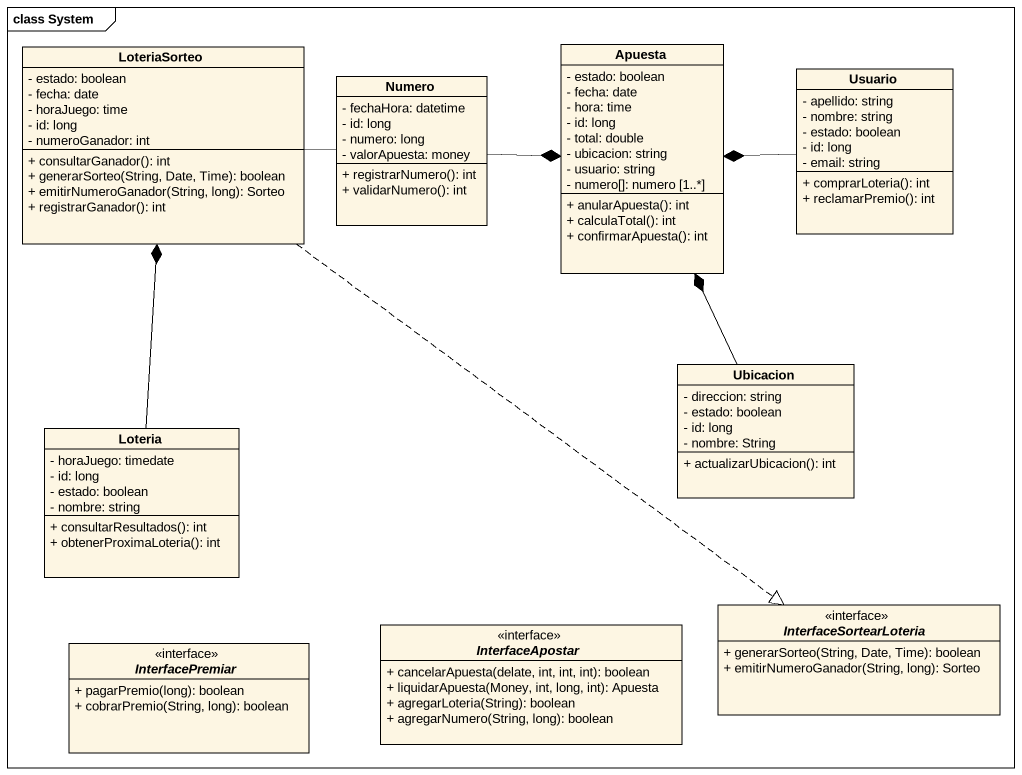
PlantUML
@startuml
mainframe class System
hide circle
hide empty members
skinparam classAttributeIconSize 0
class LoteriaSorteo {
  - estado: boolean
  - fecha: date
  - horaJuego: time
  - id: long
  - numeroGanador: int
  + consultarGanador(): int
  + generarSorteo(String, Date, Time): boolean
  + emitirNumeroGanador(String, long): Sorteo
  + registrarGanador(): int
}
class Numero {
  - fechaHora: datetime
  - id: long
  - numero: long
  - valorApuesta: money
  + registrarNumero(): int
  + validarNumero(): int
}
class Apuesta {
  - estado: boolean
  - fecha: date
  - hora: time
  - id: long
  - total: double
  - ubicacion: string
  - usuario: string
  - numero[]: numero [1..*]
  + anularApuesta(): int
  + calculaTotal(): int
  + confirmarApuesta(): int
}
class Usuario {
  - apellido: string
  - nombre: string
  - estado: boolean
  - id: long
  - email: string
  + comprarLoteria(): int
  + reclamarPremio(): int
}
class Ubicacion {
  - direccion: string
  - estado: boolean
  - id: long
  - nombre: String
  + actualizarUbicacion(): int
}
class Loteria {
  - horaJuego: timedate
  - id: long
  - estado: boolean
  - nombre: string
  + consultarResultados(): int
  + obtenerProximaLoteria(): int
}
interface InterfaceApostar <<interface>> {
  + cancelarApuesta(delate, int, int, int): boolean
  + liquidarApuesta(Money, int, long, int): Apuesta
  + agregarLoteria(String): boolean
  + agregarNumero(String, long): boolean
}
interface InterfaceSortearLoteria <<interface>> {
  + generarSorteo(String, Date, Time): boolean
  + emitirNumeroGanador(String, long): Sorteo
}
interface InterfacePremiar <<interface>> {
  + pagarPremio(long): boolean
  + cobrarPremio(String, long): boolean
}
LoteriaSorteo -right- Numero
LoteriaSorteo ..|> InterfaceSortearLoteria
Numero -right-* Apuesta
Usuario -left-* Apuesta
Ubicacion -up-* Apuesta
Loteria -up-* LoteriaSorteo
@enduml
